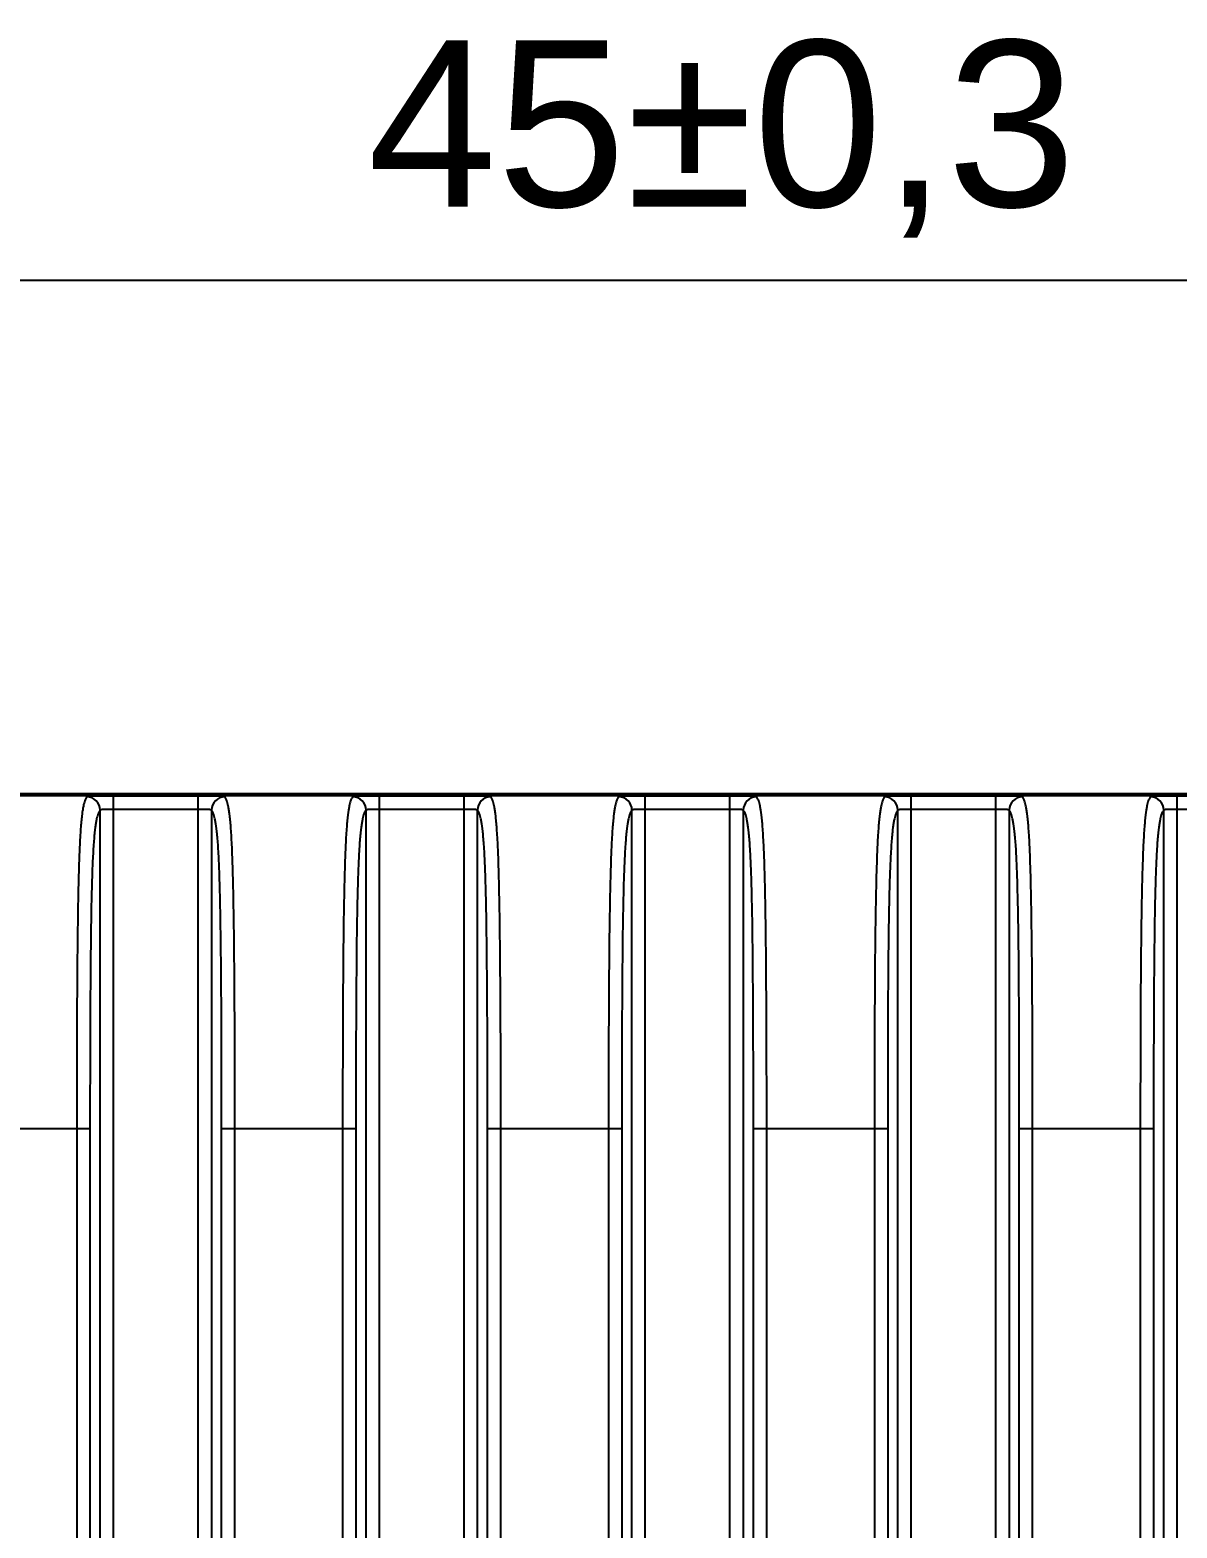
# Model space of a CAD drawing. Header units: millimetres. Extents: x 2067 to 4417, y -1557 to -908.
# Drawn here: x 2410.25 to 2427.51, y -1396.32 to -1373.78 of the extents above; entities that cross this region are included whole.
import ezdxf

# ---------------------------------------------------------------- set-up
doc = ezdxf.new("R2010")
doc.units = ezdxf.units.MM
doc.layers.add('06___PRT_ALL_SURFS', color=7, linetype='Continuous')
doc.styles.get("Standard").update_dxf_attribs({"font": 'AcadEref.ttf'})
doc.dimstyles.get("Standard").update_dxf_attribs({"dimtxt": 0.15625, "dimasz": 0.1875, "dimexe": 0.18, "dimexo": 0.0625, "dimgap": 0.09, "dimtad": 0, "dimtih": 1, "dimtoh": 1, "dimdec": 3, "dimzin": 4, "dimdsep": 46, "dimtxsty": 'Standard', "dimblk": 'CLOSED', "dimblk1": 'CLOSED', "dimblk2": 'CLOSED', "dimcen": 0.09, "dimadec": 0, "dimazin": 0, "dimtp": 0.001, "dimtm": 0.001, "dimtfac": 1, "dimtdec": 3, "dimtofl": 0, "dimtmove": 0, "dimatfit": 3, "dimldrblk": 'CLOSED', "dimfxl": 0, "dimtolj": 1, "dimtzin": 4, "dimarcsym": 0})

# ---------------------------------------------------------------- blocks, each defined once
blk = doc.blocks.new('_CLOSED')
at = {"color": 0, "linetype": 'ByBlock'}
for p, q in [((0, 0), (-1, 0.1667)), ((-1, 0.1667), (-1, -0.1667)), ((-1, -0.1667), (0, 0)), ((-1, 0), (0, 0))]:
    blk.add_line(p, q, dxfattribs=at)
blk = doc.blocks.new('*D41')
at = {"color": 0, "lineweight": -2}
for p, q in [((2398.16, -1397.292), (2398.16, -1376.298)), ((2443.16, -1397.292), (2443.16, -1376.298)), ((2440.66, -1377.548), (2400.66, -1377.548))]:
    blk.add_line(p, q, dxfattribs=at)
at = {"layer": 'Defpoints', "color": 0}
for p in [(2398.16, -1377.548), (2398.16, -1397.917), (2443.16, -1397.917)]:
    blk.add_point(p, dxfattribs=at)
at = {"color": 0, "lineweight": -2, "xscale": 2.5, "yscale": 2.5, "zscale": 2.5, "rotation": 180}
blk.add_blockref('_CLOSED', (2398.16, -1377.548), dxfattribs=at)
at = {"color": 0, "lineweight": -2, "xscale": 2.5, "yscale": 2.5, "zscale": 2.5}
blk.add_blockref('_CLOSED', (2443.16, -1377.548), dxfattribs=at)
at = {"color": 0, "insert": (2420.66, -1375.42), "char_height": 2.5, "attachment_point": 5}
blk.add_mtext('\\fArial|b0|i0|c0|p34;\\C3;45%%p0,3', dxfattribs=at)

msp = doc.modelspace()

# ---------------------------------------------------------------- linework, layer by layer
at = {"color": 7, "linetype": 'Continuous'}
for p, q in [((2447.545, -1385.305), (2393.545, -1385.305)), ((2411.308, -1410.056), (2411.308, -1385.518)), ((2411.508, -1410.268), (2411.508, -1385.306)), ((2412.782, -1385.306), (2411.508, -1385.306)), ((2412.782, -1385.506), (2411.508, -1385.506)), ((2412.782, -1410.268), (2412.782, -1385.306)), ((2412.982, -1385.518), (2412.982, -1410.056)), ((2415.308, -1410.056), (2415.308, -1385.518)), ((2415.508, -1410.268), (2415.508, -1385.306)), ((2416.782, -1385.306), (2415.508, -1385.306)), ((2416.782, -1385.506), (2415.508, -1385.506)), ((2416.782, -1410.268), (2416.782, -1385.306)), ((2416.982, -1385.518), (2416.982, -1410.056)), ((2419.308, -1410.056), (2419.308, -1385.518)), ((2419.508, -1410.268), (2419.508, -1385.306)), ((2420.782, -1385.306), (2419.508, -1385.306)), ((2420.782, -1385.506), (2419.508, -1385.506)), ((2420.782, -1410.268), (2420.782, -1385.306)), ((2420.982, -1385.518), (2420.982, -1410.056)), ((2423.308, -1410.056), (2423.308, -1385.518)), ((2423.508, -1410.268), (2423.508, -1385.306)), ((2424.782, -1385.306), (2423.508, -1385.306)), ((2424.782, -1385.506), (2423.508, -1385.506)), ((2424.782, -1410.268), (2424.782, -1385.306)), ((2424.982, -1385.518), (2424.982, -1410.056)), ((2427.308, -1410.056), (2427.308, -1385.518)), ((2427.508, -1410.268), (2427.508, -1385.306)), ((2428.782, -1385.306), (2427.508, -1385.306)), ((2428.782, -1385.506), (2427.508, -1385.506)), ((2409.135, -1390.31), (2411.155, -1390.31)), ((2410.955, -1390.31), (2410.955, -1405.264)), ((2411.155, -1390.31), (2411.155, -1405.264)), ((2413.135, -1405.264), (2413.135, -1390.31)), ((2413.135, -1390.31), (2415.155, -1390.31)), ((2413.335, -1405.264), (2413.335, -1390.31)), ((2414.955, -1390.31), (2414.955, -1405.264)), ((2415.155, -1390.31), (2415.155, -1405.264)), ((2417.135, -1405.264), (2417.135, -1390.31)), ((2417.135, -1390.31), (2419.155, -1390.31)), ((2417.335, -1405.264), (2417.335, -1390.31)), ((2418.955, -1390.31), (2418.955, -1405.264)), ((2419.155, -1390.31), (2419.155, -1405.264)), ((2421.135, -1405.264), (2421.135, -1390.31)), ((2421.135, -1390.31), (2423.155, -1390.31)), ((2421.335, -1405.264), (2421.335, -1390.31)), ((2422.955, -1390.31), (2422.955, -1405.264)), ((2423.155, -1390.31), (2423.155, -1405.264)), ((2425.135, -1405.264), (2425.135, -1390.31)), ((2425.135, -1390.31), (2427.155, -1390.31)), ((2425.335, -1405.264), (2425.335, -1390.31)), ((2426.955, -1390.31), (2426.955, -1405.264)), ((2427.155, -1390.31), (2427.155, -1405.264))]:
    msp.add_line(p, q, dxfattribs=at)
for centre, start, end in [((2411.108, -1385.519), 0.1837, 89.815), ((2413.183, -1385.519), 90.185, 179.8163), ((2415.108, -1385.519), 0.1837, 89.815), ((2417.183, -1385.519), 90.185, 179.8163), ((2419.108, -1385.519), 0.1837, 89.815), ((2421.183, -1385.519), 90.185, 179.8163), ((2423.108, -1385.519), 0.1837, 89.815), ((2425.183, -1385.519), 90.185, 179.8163), ((2427.108, -1385.519), 0.1837, 89.815)]:
    msp.add_arc(centre, 0.2, start, end, dxfattribs=at)
for points, knots in [([(2411.108, -1385.319), (2411.104, -1385.323), (2411.096, -1385.333), (2411.085, -1385.354), (2411.075, -1385.381), (2411.064, -1385.416), (2411.054, -1385.461), (2411.044, -1385.518), (2411.034, -1385.588), (2411.025, -1385.674), (2411.016, -1385.777), (2411.004, -1385.95), (2410.993, -1386.207), (2410.982, -1386.554), (2410.974, -1386.938), (2410.968, -1387.343), (2410.962, -1387.901), (2410.958, -1388.606), (2410.956, -1389.457), (2410.955, -1390.026), (2410.955, -1390.31)], [0, 0, 0, 0, 0.003495, 0.007966, 0.013684, 0.020939, 0.030062, 0.041426, 0.055444, 0.072538, 0.093085, 0.117321, 0.176576, 0.247378, 0.325243, 0.406806, 0.490216, 0.65935, 0.829551, 1, 1, 1, 1]), ([(2411.508, -1385.306), (2411.482, -1385.306), (2411.433, -1385.306), (2411.36, -1385.307), (2411.293, -1385.307), (2411.242, -1385.308), (2411.206, -1385.309), (2411.183, -1385.31), (2411.162, -1385.311), (2411.145, -1385.312), (2411.131, -1385.313), (2411.12, -1385.315), (2411.114, -1385.316), (2411.11, -1385.318), (2411.109, -1385.318), (2411.108, -1385.319)], [0, 0, 0, 0, 0.190308, 0.373421, 0.542515, 0.691443, 0.756677, 0.815005, 0.865956, 0.909136, 0.944241, 0.971061, 0.989531, 0.995707, 1, 1, 1, 1]), ([(2411.308, -1385.518), (2411.304, -1385.522), (2411.296, -1385.532), (2411.286, -1385.552), (2411.275, -1385.577), (2411.265, -1385.61), (2411.254, -1385.653), (2411.244, -1385.707), (2411.234, -1385.774), (2411.224, -1385.856), (2411.215, -1385.955), (2411.203, -1386.123), (2411.19, -1386.374), (2411.18, -1386.711), (2411.169, -1387.216), (2411.162, -1387.876), (2411.157, -1388.682), (2411.155, -1389.495), (2411.155, -1390.038), (2411.155, -1390.31)], [0, 0, 0, 0, 0.003502, 0.007948, 0.013604, 0.020761, 0.029752, 0.040968, 0.054855, 0.071891, 0.092521, 0.117037, 0.177352, 0.249214, 0.327621, 0.492514, 0.660982, 0.83038, 1, 1, 1, 1]), ([(2411.508, -1385.506), (2411.495, -1385.506), (2411.471, -1385.506), (2411.435, -1385.506), (2411.401, -1385.507), (2411.372, -1385.508), (2411.347, -1385.509), (2411.328, -1385.511), (2411.316, -1385.514), (2411.31, -1385.516), (2411.309, -1385.518), (2411.308, -1385.518)], [0, 0, 0, 0, 0.187596, 0.368436, 0.536017, 0.68433, 0.808125, 0.903188, 0.966806, 0.98681, 1, 1, 1, 1]), ([(2413.182, -1385.319), (2413.181, -1385.318), (2413.18, -1385.318), (2413.177, -1385.316), (2413.17, -1385.315), (2413.159, -1385.313), (2413.145, -1385.312), (2413.128, -1385.311), (2413.108, -1385.31), (2413.084, -1385.309), (2413.048, -1385.308), (2412.997, -1385.307), (2412.93, -1385.307), (2412.858, -1385.306), (2412.808, -1385.306), (2412.782, -1385.306)], [0, 0, 0, 0, 0.004293, 0.010468, 0.028935, 0.055753, 0.090856, 0.134034, 0.184983, 0.24331, 0.308543, 0.457468, 0.626561, 0.809675, 1, 1, 1, 1]), ([(2412.982, -1385.518), (2412.982, -1385.518), (2412.98, -1385.516), (2412.974, -1385.514), (2412.962, -1385.511), (2412.943, -1385.509), (2412.919, -1385.508), (2412.889, -1385.507), (2412.856, -1385.506), (2412.82, -1385.506), (2412.795, -1385.506), (2412.782, -1385.506)], [0, 0, 0, 0, 0.013189, 0.03319, 0.096804, 0.191864, 0.315655, 0.463967, 0.631547, 0.812387, 1, 1, 1, 1]), ([(2413.135, -1390.31), (2413.135, -1390.038), (2413.135, -1389.495), (2413.133, -1388.682), (2413.128, -1387.876), (2413.121, -1387.216), (2413.11, -1386.712), (2413.1, -1386.374), (2413.088, -1386.123), (2413.075, -1385.955), (2413.066, -1385.856), (2413.056, -1385.774), (2413.046, -1385.707), (2413.036, -1385.653), (2413.026, -1385.61), (2413.015, -1385.577), (2413.005, -1385.552), (2412.994, -1385.532), (2412.986, -1385.522), (2412.982, -1385.518)], [0, 0, 0, 0, 0.169621, 0.33902, 0.507487, 0.672376, 0.750781, 0.822641, 0.882958, 0.907475, 0.928106, 0.945143, 0.959031, 0.970248, 0.97924, 0.986396, 0.992052, 0.996498, 1, 1, 1, 1]), ([(2413.335, -1390.31), (2413.335, -1390.026), (2413.335, -1389.457), (2413.332, -1388.606), (2413.328, -1387.901), (2413.322, -1387.343), (2413.316, -1386.938), (2413.308, -1386.554), (2413.298, -1386.207), (2413.286, -1385.95), (2413.274, -1385.777), (2413.266, -1385.674), (2413.256, -1385.588), (2413.247, -1385.518), (2413.236, -1385.461), (2413.226, -1385.416), (2413.216, -1385.381), (2413.205, -1385.354), (2413.194, -1385.333), (2413.186, -1385.323), (2413.182, -1385.319)], [0, 0, 0, 0, 0.17045, 0.340652, 0.509785, 0.593193, 0.674754, 0.752616, 0.823417, 0.882674, 0.90691, 0.927459, 0.944554, 0.958573, 0.969938, 0.979061, 0.986317, 0.992034, 0.996505, 1, 1, 1, 1]), ([(2415.108, -1385.319), (2415.104, -1385.323), (2415.096, -1385.333), (2415.085, -1385.354), (2415.075, -1385.381), (2415.064, -1385.416), (2415.054, -1385.461), (2415.044, -1385.518), (2415.034, -1385.588), (2415.025, -1385.674), (2415.016, -1385.777), (2415.004, -1385.95), (2414.993, -1386.207), (2414.982, -1386.554), (2414.974, -1386.938), (2414.968, -1387.343), (2414.962, -1387.901), (2414.958, -1388.606), (2414.956, -1389.457), (2414.955, -1390.026), (2414.955, -1390.31)], [0, 0, 0, 0, 0.003495, 0.007966, 0.013684, 0.020939, 0.030062, 0.041426, 0.055444, 0.072538, 0.093085, 0.117321, 0.176576, 0.247378, 0.325243, 0.406806, 0.490216, 0.65935, 0.829551, 1, 1, 1, 1]), ([(2415.508, -1385.306), (2415.482, -1385.306), (2415.433, -1385.306), (2415.36, -1385.307), (2415.293, -1385.307), (2415.242, -1385.308), (2415.206, -1385.309), (2415.183, -1385.31), (2415.162, -1385.311), (2415.145, -1385.312), (2415.131, -1385.313), (2415.12, -1385.315), (2415.114, -1385.316), (2415.11, -1385.318), (2415.109, -1385.318), (2415.108, -1385.319)], [0, 0, 0, 0, 0.190308, 0.373421, 0.542515, 0.691443, 0.756677, 0.815005, 0.865956, 0.909136, 0.944241, 0.971061, 0.989531, 0.995707, 1, 1, 1, 1]), ([(2415.308, -1385.518), (2415.304, -1385.522), (2415.296, -1385.532), (2415.286, -1385.552), (2415.275, -1385.577), (2415.265, -1385.61), (2415.254, -1385.653), (2415.244, -1385.707), (2415.234, -1385.774), (2415.224, -1385.856), (2415.215, -1385.955), (2415.203, -1386.123), (2415.19, -1386.374), (2415.18, -1386.711), (2415.169, -1387.216), (2415.162, -1387.876), (2415.157, -1388.682), (2415.155, -1389.495), (2415.155, -1390.038), (2415.155, -1390.31)], [0, 0, 0, 0, 0.003502, 0.007948, 0.013604, 0.020761, 0.029752, 0.040968, 0.054855, 0.071891, 0.092521, 0.117037, 0.177352, 0.249214, 0.327621, 0.492514, 0.660982, 0.83038, 1, 1, 1, 1]), ([(2415.508, -1385.506), (2415.495, -1385.506), (2415.471, -1385.506), (2415.435, -1385.506), (2415.401, -1385.507), (2415.372, -1385.508), (2415.347, -1385.509), (2415.328, -1385.511), (2415.316, -1385.514), (2415.31, -1385.516), (2415.309, -1385.518), (2415.308, -1385.518)], [0, 0, 0, 0, 0.187596, 0.368436, 0.536017, 0.68433, 0.808125, 0.903188, 0.966806, 0.98681, 1, 1, 1, 1]), ([(2417.182, -1385.319), (2417.181, -1385.318), (2417.18, -1385.318), (2417.177, -1385.316), (2417.17, -1385.315), (2417.159, -1385.313), (2417.145, -1385.312), (2417.128, -1385.311), (2417.108, -1385.31), (2417.084, -1385.309), (2417.048, -1385.308), (2416.997, -1385.307), (2416.93, -1385.307), (2416.858, -1385.306), (2416.808, -1385.306), (2416.782, -1385.306)], [0, 0, 0, 0, 0.004293, 0.010468, 0.028935, 0.055753, 0.090856, 0.134034, 0.184983, 0.24331, 0.308543, 0.457468, 0.626561, 0.809675, 1, 1, 1, 1]), ([(2416.982, -1385.518), (2416.982, -1385.518), (2416.98, -1385.516), (2416.974, -1385.514), (2416.962, -1385.511), (2416.943, -1385.509), (2416.919, -1385.508), (2416.889, -1385.507), (2416.856, -1385.506), (2416.82, -1385.506), (2416.795, -1385.506), (2416.782, -1385.506)], [0, 0, 0, 0, 0.013189, 0.03319, 0.096804, 0.191864, 0.315655, 0.463967, 0.631547, 0.812387, 1, 1, 1, 1]), ([(2417.135, -1390.31), (2417.135, -1390.038), (2417.135, -1389.495), (2417.133, -1388.682), (2417.128, -1387.876), (2417.121, -1387.216), (2417.11, -1386.712), (2417.1, -1386.374), (2417.088, -1386.123), (2417.075, -1385.955), (2417.066, -1385.856), (2417.056, -1385.774), (2417.046, -1385.707), (2417.036, -1385.653), (2417.026, -1385.61), (2417.015, -1385.577), (2417.005, -1385.552), (2416.994, -1385.532), (2416.986, -1385.522), (2416.982, -1385.518)], [0, 0, 0, 0, 0.169621, 0.33902, 0.507487, 0.672376, 0.750781, 0.822641, 0.882958, 0.907475, 0.928106, 0.945143, 0.959031, 0.970248, 0.97924, 0.986396, 0.992052, 0.996498, 1, 1, 1, 1]), ([(2417.335, -1390.31), (2417.335, -1390.026), (2417.335, -1389.457), (2417.332, -1388.606), (2417.328, -1387.901), (2417.322, -1387.343), (2417.316, -1386.938), (2417.308, -1386.554), (2417.298, -1386.207), (2417.286, -1385.95), (2417.274, -1385.777), (2417.266, -1385.674), (2417.256, -1385.588), (2417.247, -1385.518), (2417.236, -1385.461), (2417.226, -1385.416), (2417.216, -1385.381), (2417.205, -1385.354), (2417.194, -1385.333), (2417.186, -1385.323), (2417.182, -1385.319)], [0, 0, 0, 0, 0.17045, 0.340652, 0.509785, 0.593193, 0.674754, 0.752616, 0.823417, 0.882674, 0.90691, 0.927459, 0.944554, 0.958573, 0.969938, 0.979061, 0.986317, 0.992034, 0.996505, 1, 1, 1, 1]), ([(2419.108, -1385.319), (2419.104, -1385.323), (2419.096, -1385.333), (2419.085, -1385.354), (2419.075, -1385.381), (2419.064, -1385.416), (2419.054, -1385.461), (2419.044, -1385.518), (2419.034, -1385.588), (2419.025, -1385.674), (2419.016, -1385.777), (2419.004, -1385.95), (2418.993, -1386.207), (2418.982, -1386.554), (2418.974, -1386.938), (2418.968, -1387.343), (2418.962, -1387.901), (2418.958, -1388.606), (2418.956, -1389.457), (2418.955, -1390.026), (2418.955, -1390.31)], [0, 0, 0, 0, 0.003495, 0.007966, 0.013684, 0.020939, 0.030062, 0.041426, 0.055444, 0.072538, 0.093085, 0.117321, 0.176576, 0.247378, 0.325243, 0.406806, 0.490216, 0.65935, 0.829551, 1, 1, 1, 1]), ([(2419.508, -1385.306), (2419.482, -1385.306), (2419.433, -1385.306), (2419.36, -1385.307), (2419.293, -1385.307), (2419.242, -1385.308), (2419.206, -1385.309), (2419.183, -1385.31), (2419.162, -1385.311), (2419.145, -1385.312), (2419.131, -1385.313), (2419.12, -1385.315), (2419.114, -1385.316), (2419.11, -1385.318), (2419.109, -1385.318), (2419.108, -1385.319)], [0, 0, 0, 0, 0.190308, 0.373421, 0.542515, 0.691443, 0.756677, 0.815005, 0.865956, 0.909136, 0.944241, 0.971061, 0.989531, 0.995707, 1, 1, 1, 1]), ([(2419.308, -1385.518), (2419.304, -1385.522), (2419.296, -1385.532), (2419.286, -1385.552), (2419.275, -1385.577), (2419.265, -1385.61), (2419.254, -1385.653), (2419.244, -1385.707), (2419.234, -1385.774), (2419.224, -1385.856), (2419.215, -1385.955), (2419.203, -1386.123), (2419.19, -1386.374), (2419.18, -1386.711), (2419.169, -1387.216), (2419.162, -1387.876), (2419.157, -1388.682), (2419.155, -1389.495), (2419.155, -1390.038), (2419.155, -1390.31)], [0, 0, 0, 0, 0.003502, 0.007948, 0.013604, 0.020761, 0.029752, 0.040968, 0.054855, 0.071891, 0.092521, 0.117037, 0.177352, 0.249214, 0.327621, 0.492514, 0.660982, 0.83038, 1, 1, 1, 1]), ([(2419.508, -1385.506), (2419.495, -1385.506), (2419.471, -1385.506), (2419.435, -1385.506), (2419.401, -1385.507), (2419.372, -1385.508), (2419.347, -1385.509), (2419.328, -1385.511), (2419.316, -1385.514), (2419.31, -1385.516), (2419.309, -1385.518), (2419.308, -1385.518)], [0, 0, 0, 0, 0.187596, 0.368436, 0.536017, 0.68433, 0.808125, 0.903188, 0.966806, 0.98681, 1, 1, 1, 1]), ([(2421.182, -1385.319), (2421.181, -1385.318), (2421.18, -1385.318), (2421.177, -1385.316), (2421.17, -1385.315), (2421.159, -1385.313), (2421.145, -1385.312), (2421.128, -1385.311), (2421.108, -1385.31), (2421.084, -1385.309), (2421.048, -1385.308), (2420.997, -1385.307), (2420.93, -1385.307), (2420.858, -1385.306), (2420.808, -1385.306), (2420.782, -1385.306)], [0, 0, 0, 0, 0.004293, 0.010468, 0.028935, 0.055753, 0.090856, 0.134034, 0.184983, 0.24331, 0.308543, 0.457468, 0.626561, 0.809675, 1, 1, 1, 1]), ([(2420.982, -1385.518), (2420.982, -1385.518), (2420.98, -1385.516), (2420.974, -1385.514), (2420.962, -1385.511), (2420.943, -1385.509), (2420.919, -1385.508), (2420.889, -1385.507), (2420.856, -1385.506), (2420.82, -1385.506), (2420.795, -1385.506), (2420.782, -1385.506)], [0, 0, 0, 0, 0.013189, 0.03319, 0.096804, 0.191864, 0.315655, 0.463967, 0.631547, 0.812387, 1, 1, 1, 1]), ([(2421.135, -1390.31), (2421.135, -1390.038), (2421.135, -1389.495), (2421.133, -1388.682), (2421.128, -1387.876), (2421.121, -1387.216), (2421.11, -1386.712), (2421.1, -1386.374), (2421.088, -1386.123), (2421.075, -1385.955), (2421.066, -1385.856), (2421.056, -1385.774), (2421.046, -1385.707), (2421.036, -1385.653), (2421.026, -1385.61), (2421.015, -1385.577), (2421.005, -1385.552), (2420.994, -1385.532), (2420.986, -1385.522), (2420.982, -1385.518)], [0, 0, 0, 0, 0.169621, 0.33902, 0.507487, 0.672376, 0.750781, 0.822641, 0.882958, 0.907475, 0.928106, 0.945143, 0.959031, 0.970248, 0.97924, 0.986396, 0.992052, 0.996498, 1, 1, 1, 1]), ([(2421.335, -1390.31), (2421.335, -1390.026), (2421.335, -1389.457), (2421.332, -1388.606), (2421.328, -1387.901), (2421.322, -1387.343), (2421.316, -1386.938), (2421.308, -1386.554), (2421.298, -1386.207), (2421.286, -1385.95), (2421.274, -1385.777), (2421.266, -1385.674), (2421.256, -1385.588), (2421.247, -1385.518), (2421.236, -1385.461), (2421.226, -1385.416), (2421.216, -1385.381), (2421.205, -1385.354), (2421.194, -1385.333), (2421.186, -1385.323), (2421.182, -1385.319)], [0, 0, 0, 0, 0.17045, 0.340652, 0.509785, 0.593193, 0.674754, 0.752616, 0.823417, 0.882674, 0.90691, 0.927459, 0.944554, 0.958573, 0.969938, 0.979061, 0.986317, 0.992034, 0.996505, 1, 1, 1, 1]), ([(2423.108, -1385.319), (2423.104, -1385.323), (2423.096, -1385.333), (2423.085, -1385.354), (2423.075, -1385.381), (2423.064, -1385.416), (2423.054, -1385.461), (2423.044, -1385.518), (2423.034, -1385.588), (2423.025, -1385.674), (2423.016, -1385.777), (2423.004, -1385.95), (2422.993, -1386.207), (2422.982, -1386.554), (2422.974, -1386.938), (2422.968, -1387.343), (2422.962, -1387.901), (2422.958, -1388.606), (2422.956, -1389.457), (2422.955, -1390.026), (2422.955, -1390.31)], [0, 0, 0, 0, 0.003495, 0.007966, 0.013684, 0.020939, 0.030062, 0.041426, 0.055444, 0.072538, 0.093085, 0.117321, 0.176576, 0.247378, 0.325243, 0.406806, 0.490216, 0.65935, 0.829551, 1, 1, 1, 1]), ([(2423.508, -1385.306), (2423.482, -1385.306), (2423.433, -1385.306), (2423.36, -1385.307), (2423.293, -1385.307), (2423.242, -1385.308), (2423.206, -1385.309), (2423.183, -1385.31), (2423.162, -1385.311), (2423.145, -1385.312), (2423.131, -1385.313), (2423.12, -1385.315), (2423.114, -1385.316), (2423.11, -1385.318), (2423.109, -1385.318), (2423.108, -1385.319)], [0, 0, 0, 0, 0.190308, 0.373421, 0.542515, 0.691443, 0.756677, 0.815005, 0.865956, 0.909136, 0.944241, 0.971061, 0.989531, 0.995707, 1, 1, 1, 1]), ([(2423.308, -1385.518), (2423.304, -1385.522), (2423.296, -1385.532), (2423.286, -1385.552), (2423.275, -1385.577), (2423.265, -1385.61), (2423.254, -1385.653), (2423.244, -1385.707), (2423.234, -1385.774), (2423.224, -1385.856), (2423.215, -1385.955), (2423.203, -1386.123), (2423.19, -1386.374), (2423.18, -1386.711), (2423.169, -1387.216), (2423.162, -1387.876), (2423.157, -1388.682), (2423.155, -1389.495), (2423.155, -1390.038), (2423.155, -1390.31)], [0, 0, 0, 0, 0.003502, 0.007948, 0.013604, 0.020761, 0.029752, 0.040968, 0.054855, 0.071891, 0.092521, 0.117037, 0.177352, 0.249214, 0.327621, 0.492514, 0.660982, 0.83038, 1, 1, 1, 1]), ([(2423.508, -1385.506), (2423.495, -1385.506), (2423.471, -1385.506), (2423.435, -1385.506), (2423.401, -1385.507), (2423.372, -1385.508), (2423.347, -1385.509), (2423.328, -1385.511), (2423.316, -1385.514), (2423.31, -1385.516), (2423.309, -1385.518), (2423.308, -1385.518)], [0, 0, 0, 0, 0.187596, 0.368436, 0.536017, 0.68433, 0.808125, 0.903188, 0.966806, 0.98681, 1, 1, 1, 1]), ([(2425.182, -1385.319), (2425.181, -1385.318), (2425.18, -1385.318), (2425.177, -1385.316), (2425.17, -1385.315), (2425.159, -1385.313), (2425.145, -1385.312), (2425.128, -1385.311), (2425.108, -1385.31), (2425.084, -1385.309), (2425.048, -1385.308), (2424.997, -1385.307), (2424.93, -1385.307), (2424.858, -1385.306), (2424.808, -1385.306), (2424.782, -1385.306)], [0, 0, 0, 0, 0.004293, 0.010468, 0.028935, 0.055753, 0.090856, 0.134034, 0.184983, 0.24331, 0.308543, 0.457468, 0.626561, 0.809675, 1, 1, 1, 1]), ([(2424.982, -1385.518), (2424.982, -1385.518), (2424.98, -1385.516), (2424.974, -1385.514), (2424.962, -1385.511), (2424.943, -1385.509), (2424.919, -1385.508), (2424.889, -1385.507), (2424.856, -1385.506), (2424.82, -1385.506), (2424.795, -1385.506), (2424.782, -1385.506)], [0, 0, 0, 0, 0.013189, 0.03319, 0.096804, 0.191864, 0.315655, 0.463967, 0.631547, 0.812387, 1, 1, 1, 1]), ([(2425.135, -1390.31), (2425.135, -1390.038), (2425.135, -1389.495), (2425.133, -1388.682), (2425.128, -1387.876), (2425.121, -1387.216), (2425.11, -1386.712), (2425.1, -1386.374), (2425.088, -1386.123), (2425.075, -1385.955), (2425.066, -1385.856), (2425.056, -1385.774), (2425.046, -1385.707), (2425.036, -1385.653), (2425.026, -1385.61), (2425.015, -1385.577), (2425.005, -1385.552), (2424.994, -1385.532), (2424.986, -1385.522), (2424.982, -1385.518)], [0, 0, 0, 0, 0.169621, 0.33902, 0.507487, 0.672376, 0.750781, 0.822641, 0.882958, 0.907475, 0.928106, 0.945143, 0.959031, 0.970248, 0.97924, 0.986396, 0.992052, 0.996498, 1, 1, 1, 1]), ([(2425.335, -1390.31), (2425.335, -1390.026), (2425.335, -1389.457), (2425.332, -1388.606), (2425.328, -1387.901), (2425.322, -1387.343), (2425.316, -1386.938), (2425.308, -1386.554), (2425.298, -1386.207), (2425.286, -1385.95), (2425.274, -1385.777), (2425.266, -1385.674), (2425.256, -1385.588), (2425.247, -1385.518), (2425.236, -1385.461), (2425.226, -1385.416), (2425.216, -1385.381), (2425.205, -1385.354), (2425.194, -1385.333), (2425.186, -1385.323), (2425.182, -1385.319)], [0, 0, 0, 0, 0.17045, 0.340652, 0.509785, 0.593193, 0.674754, 0.752616, 0.823417, 0.882674, 0.90691, 0.927459, 0.944554, 0.958573, 0.969938, 0.979061, 0.986317, 0.992034, 0.996505, 1, 1, 1, 1]), ([(2427.108, -1385.319), (2427.104, -1385.323), (2427.096, -1385.333), (2427.085, -1385.354), (2427.075, -1385.381), (2427.064, -1385.416), (2427.054, -1385.461), (2427.044, -1385.518), (2427.034, -1385.588), (2427.025, -1385.674), (2427.016, -1385.777), (2427.004, -1385.95), (2426.993, -1386.207), (2426.982, -1386.554), (2426.974, -1386.938), (2426.968, -1387.343), (2426.962, -1387.901), (2426.958, -1388.606), (2426.956, -1389.457), (2426.955, -1390.026), (2426.955, -1390.31)], [0, 0, 0, 0, 0.003495, 0.007966, 0.013684, 0.020939, 0.030062, 0.041426, 0.055444, 0.072538, 0.093085, 0.117321, 0.176576, 0.247378, 0.325243, 0.406806, 0.490216, 0.65935, 0.829551, 1, 1, 1, 1]), ([(2427.508, -1385.306), (2427.482, -1385.306), (2427.433, -1385.306), (2427.36, -1385.307), (2427.293, -1385.307), (2427.242, -1385.308), (2427.206, -1385.309), (2427.183, -1385.31), (2427.162, -1385.311), (2427.145, -1385.312), (2427.131, -1385.313), (2427.12, -1385.315), (2427.114, -1385.316), (2427.11, -1385.318), (2427.109, -1385.318), (2427.108, -1385.319)], [0, 0, 0, 0, 0.190308, 0.373421, 0.542515, 0.691443, 0.756677, 0.815005, 0.865956, 0.909136, 0.944241, 0.971061, 0.989531, 0.995707, 1, 1, 1, 1]), ([(2427.308, -1385.518), (2427.304, -1385.522), (2427.296, -1385.532), (2427.286, -1385.552), (2427.275, -1385.577), (2427.265, -1385.61), (2427.254, -1385.653), (2427.244, -1385.707), (2427.234, -1385.774), (2427.224, -1385.856), (2427.215, -1385.955), (2427.203, -1386.123), (2427.19, -1386.374), (2427.18, -1386.711), (2427.169, -1387.216), (2427.162, -1387.876), (2427.157, -1388.682), (2427.155, -1389.495), (2427.155, -1390.038), (2427.155, -1390.31)], [0, 0, 0, 0, 0.003502, 0.007948, 0.013604, 0.020761, 0.029752, 0.040968, 0.054855, 0.071891, 0.092521, 0.117037, 0.177352, 0.249214, 0.327621, 0.492514, 0.660982, 0.83038, 1, 1, 1, 1]), ([(2427.508, -1385.506), (2427.495, -1385.506), (2427.471, -1385.506), (2427.435, -1385.506), (2427.401, -1385.507), (2427.372, -1385.508), (2427.347, -1385.509), (2427.328, -1385.511), (2427.316, -1385.514), (2427.31, -1385.516), (2427.309, -1385.518), (2427.308, -1385.518)], [0, 0, 0, 0, 0.187596, 0.368436, 0.536017, 0.68433, 0.808125, 0.903188, 0.966806, 0.98681, 1, 1, 1, 1])]:
    msp.add_open_spline(points, degree=3, knots=knots, dxfattribs=at)
at = {"layer": '06___PRT_ALL_SURFS', "color": 7, "linetype": 'Continuous'}
msp.add_line((2447.545, -1385.275), (2393.545, -1385.275), dxfattribs=at)

# ---------------------------------------------------------------- dimensions: what is measured, and where the dimension line sits
at = {"color": 4}
dim = msp.add_linear_dim(base=(2398.16, -1377.548), p1=(2443.16, -1397.917), p2=(2398.16, -1397.917), text='\\fArial|b0|i0|c0|p34;\\C3;<>', dimstyle='Standard', override={"dimtxt": 2.5, "dimasz": 2.5, "dimexe": 1.25, "dimexo": 0.625, "dimgap": 0.625, "dimtad": 1, "dimtih": 0, "dimtoh": 0, "dimdec": 2, "dimzin": 8, "dimdsep": 44, "dimtxsty": 'Standard', "dimcen": 2.5, "dimtol": 1, "dimlim": 0, "dimtp": 0.3, "dimtm": 0.3, "dimtdec": 2, "dimtofl": 1, "dimatfit": 0, "dimtolj": 0, "dimtzin": 8}, dxfattribs=at)
dim.commit()
dim.dimension.update_dxf_attribs({"geometry": '*D41', "text_midpoint": (2420.66, -1375.42)})

doc.saveas('drawing.dxf')
